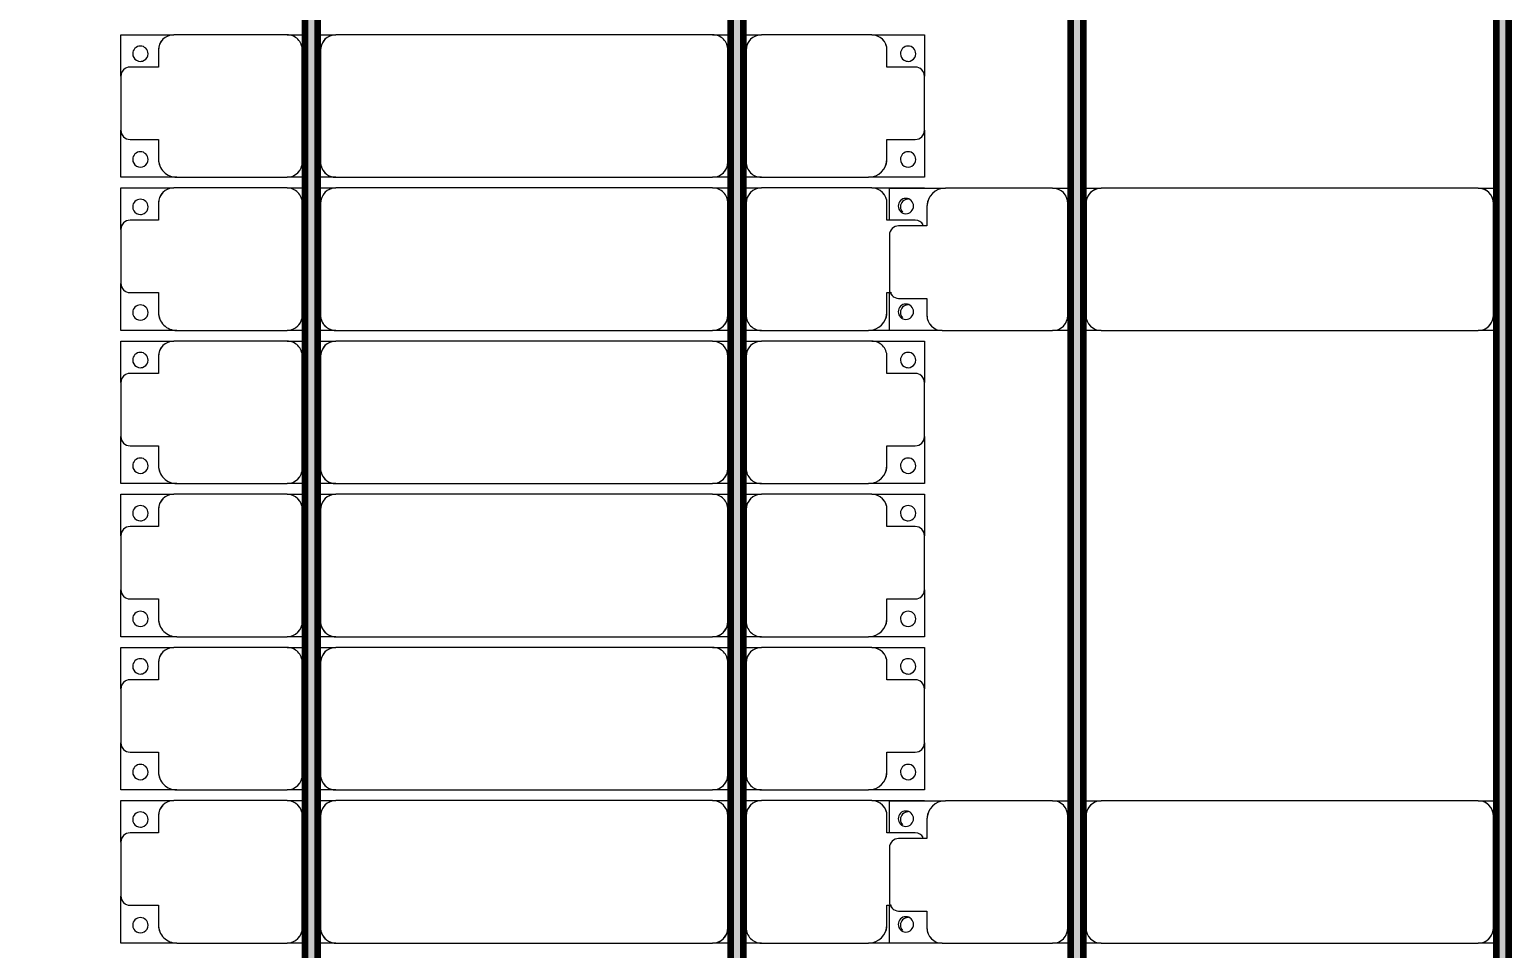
# Model space of a CAD drawing. Header units: millimetres. Extents: x 312848 to 517332, y -142134 to -35114.
# Drawn here: x 324234 to 329045, y -99578 to -96578 of the extents above; entities that cross this region are included whole.
import ezdxf

# ---------------------------------------------------------------- set-up
doc = ezdxf.new("R2010")
doc.units = ezdxf.units.MM
for name, color, linetype, lineweight in [('A-ANNO-DIMS', 211, 'Continuous', 9), ('A-ANNO-DIMS-500', 211, 'Continuous', 9), ('A-GENM', 13, 'Continuous', 9), ('S-BEAM', 12, 'Continuous', 9)]:
    doc.layers.add(name, color=color, linetype=linetype, lineweight=lineweight)
doc.styles.add('Trebuchet MS', font='trebuc.ttf', dxfattribs={"width": 0.8, "height": 1500})
doc.dimstyles.new('Arc_Length_-_3mm_Trebuchet_MS_3', dxfattribs={"dimscale": 304.8, "dimtxt": 1546.42636, "dimasz": 1.64042, "dimexe": 2.46063, "dimexo": 2.46063, "dimgap": 0.492126, "dimtad": 1, "dimdec": 0, "dimrnd": 10, "dimzin": 0, "dimdsep": 46, "dimtxsty": 'Trebuchet MS', "dimblk1": 'OBLIQUE', "dimblk2": 'OBLIQUE', "dimsah": 1, "dimcen": 0.09, "dimdle": 1.64042, "dimazin": 0, "dimtfac": 1, "dimtdec": 4, "dimtix": 1, "dimtmove": 0, "dimatfit": 3, "dimfxl": 1, "dimtvp": 1, "dimtfill": 1, "dimtolj": 1, "dimtzin": 0, "dimarcsym": 2})

# ---------------------------------------------------------------- blocks, each defined once
blk = doc.blocks.new('Dai phao do pin - DẢI PHAO ĐỠ PIN-67477-KHUNG KẾT CẤU BÈ PIN 3')
at = {"layer": 'A-GENM', "color": 7}
for p, q in [((-1312.2, 241.6), (-1129.7, 241.6)), ((-1312.2, 136.9), (-1312.2, 241.6)), ((-779.7, 241.6), (-1129.7, 241.6)), ((-779.7, 241.6), (-720, 241.6)), ((-680, 241.6), (-620.3, 241.6)), ((610.3, 241.6), (-620.3, 241.6)), ((610.3, 241.6), (670, 241.6)), ((-1189.7, 181.6), (-1189.7, 118.2)), ((-729.7, -173.4), (-729.7, 191.6)), ((-670.3, 191.6), (-670.3, -173.4)), ((660.3, -173.4), (660.3, 191.6)), ((-1189.7, 118.2), (-1282.2, 118.2)), ((-1312.2, 88.2), (-1312.2, -88.2)), ((-1312.2, -223.4), (-1312.2, -99.5)), ((-1282.2, -118.2), (-1189.7, -118.2)), ((-1189.7, -118.2), (-1189.7, -173.4)), ((-1139.7, -223.4), (-1312.2, -223.4)), ((-1139.7, -223.4), (-779.7, -223.4)), ((-720, -223.4), (-779.7, -223.4)), ((-620.3, -223.4), (-680, -223.4)), ((-620.3, -223.4), (610.3, -223.4)), ((670, -223.4), (610.3, -223.4))]:
    blk.add_line(p, q, dxfattribs=at)
for centre, radius, start, end in [((-1129.7, 181.6), 60, 90, 180), ((-779.7, 191.6), 50, 360, 90), ((-620.3, 191.6), 50, 90, 180), ((610.3, 191.6), 50, 360, 90), ((610.3, 191.6), 50, 15, 90), ((-1258.6, 183.2), 25, 0, 180), ((-1129.7, 181.6), 60, 150, 180), ((-779.7, 191.6), 50, 360, 45), ((-620.3, 191.6), 50, 105, 180), ((-1258.6, 183.2), 25, 180, 360), ((-1282.2, 88.2), 30, 90, 180), ((-1282.2, -88.2), 30, 180, 270), ((-1282.2, -88.2), 30, 210, 240), ((-1258.6, -161.8), 25, 0, 180), ((-1258.6, -161.8), 25, 180, 0), ((-1139.7, -173.4), 50, 180, 270), ((-1139.7, -173.4), 50, 180, 225), ((-779.7, -173.4), 50, 270, 360), ((-779.7, -173.4), 50, 315, 360), ((-620.3, -173.4), 50, 180, 270), ((-620.3, -173.4), 50, 180, 270), ((610.3, -173.4), 50, 270, 360), ((610.3, -173.4), 50, 285, 360)]:
    blk.add_arc(centre, radius, start, end, dxfattribs=at)
blk = doc.blocks.new('Dầm C52 - Dầm C52-66353-KHUNG KẾT CẤU BÈ PIN 3')
at = {"layer": 'S-BEAM', "lineweight": 140}
blk.add_hatch(color=1, dxfattribs=at).paths.add_polyline_path([(-45616.3, 20), (-45616.3, -20), (45616.3, -20), (45616.3, 20), (-45569, 20)])
at = {"layer": 'S-BEAM', "color": 1, "lineweight": 140}
for p, q in [((-45616.3, 20), (45616.3, 20)), ((45616.3, -20), (-45616.3, -20))]:
    blk.add_line(p, q, dxfattribs=at)
blk = doc.blocks.new('Dầm C52 - Dầm C52-V13-KHUNG KẾT CẤU BÈ PIN 3')
at = {"layer": 'S-BEAM', "lineweight": 140}
blk.add_hatch(color=1, dxfattribs=at).paths.add_polyline_path([(-45616.3, 20), (-45616.3, -20), (45616.3, -20), (45616.3, 20), (-45569, 20)])
at = {"layer": 'S-BEAM', "color": 1, "lineweight": 140}
for p, q in [((-45616.3, 20), (45616.3, 20)), ((45616.3, -20), (-45616.3, -20))]:
    blk.add_line(p, q, dxfattribs=at)
blk = doc.blocks.new('Dải phao đi lại kèm đỡ invester - DẢI PHAO ĐI LẠI-68882-KHUNG KẾT CẤU BÈ PIN 3')
at = {"layer": 'A-GENM', "color": 7}
for p, q in [((33758.4, 1312.2), (33911.8, 1312.2)), ((33758.4, 1129.7), (33758.4, 1312.2)), ((34088.2, 1312.2), (33911.8, 1312.2)), ((34088.2, 1312.2), (34223.4, 1312.2)), ((34223.4, 1312.2), (34223.4, 1139.7)), ((34258.4, 1312.2), (34411.8, 1312.2)), ((34258.4, 1129.7), (34258.4, 1312.2)), ((34588.2, 1312.2), (34411.8, 1312.2)), ((34588.2, 1312.2), (34723.4, 1312.2)), ((34723.4, 1312.2), (34723.4, 1139.7)), ((34758.4, 1312.2), (34911.8, 1312.2)), ((34758.4, 1129.7), (34758.4, 1312.2)), ((35088.2, 1312.2), (34911.8, 1312.2)), ((35088.2, 1312.2), (35223.4, 1312.2)), ((35223.4, 1312.2), (35223.4, 1139.7)), ((35258.4, 1312.2), (35411.8, 1312.2)), ((35258.4, 1129.7), (35258.4, 1312.2)), ((35588.2, 1312.2), (35411.8, 1312.2)), ((35588.2, 1312.2), (35723.4, 1312.2)), ((35723.4, 1312.2), (35723.4, 1139.7)), ((35758.4, 1312.2), (35911.8, 1312.2)), ((35758.4, 1129.7), (35758.4, 1312.2)), ((36088.2, 1312.2), (35911.8, 1312.2)), ((36088.2, 1312.2), (36223.4, 1312.2)), ((36223.4, 1312.2), (36223.4, 1139.7)), ((36258.4, 1312.2), (36411.8, 1312.2)), ((36258.4, 1129.7), (36258.4, 1312.2)), ((36588.2, 1312.2), (36411.8, 1312.2)), ((36588.2, 1312.2), (36723.4, 1312.2)), ((36723.4, 1312.2), (36723.4, 1139.7)), ((33881.8, 1282.2), (33881.8, 1189.7)), ((34118.2, 1189.7), (34118.2, 1282.2)), ((34381.8, 1282.2), (34381.8, 1189.7)), ((34618.2, 1189.7), (34618.2, 1282.2)), ((34881.8, 1282.2), (34881.8, 1189.7)), ((35118.2, 1189.7), (35118.2, 1282.2)), ((35381.8, 1282.2), (35381.8, 1189.7)), ((35618.2, 1189.7), (35618.2, 1282.2)), ((35881.8, 1282.2), (35881.8, 1189.7)), ((36118.2, 1189.7), (36118.2, 1282.2)), ((36381.8, 1282.2), (36381.8, 1189.7)), ((36618.2, 1189.7), (36618.2, 1282.2)), ((33881.8, 1189.7), (33818.4, 1189.7)), ((34173.4, 1189.7), (34118.2, 1189.7)), ((34381.8, 1189.7), (34318.4, 1189.7)), ((34673.4, 1189.7), (34618.2, 1189.7)), ((34881.8, 1189.7), (34818.4, 1189.7)), ((35173.4, 1189.7), (35118.2, 1189.7)), ((35381.8, 1189.7), (35318.4, 1189.7)), ((35673.4, 1189.7), (35618.2, 1189.7)), ((35881.8, 1189.7), (35818.4, 1189.7)), ((36173.4, 1189.7), (36118.2, 1189.7)), ((36381.8, 1189.7), (36318.4, 1189.7)), ((36673.4, 1189.7), (36618.2, 1189.7)), ((33758.4, 1129.7), (33758.4, 769.7)), ((34223.4, 769.7), (34223.4, 1139.7)), ((34258.4, 1129.7), (34258.4, 769.7)), ((34723.4, 769.7), (34723.4, 1139.7)), ((34758.4, 1129.7), (34758.4, 769.7)), ((35223.4, 769.7), (35223.4, 1139.7)), ((35258.4, 1129.7), (35258.4, 769.7)), ((35723.4, 769.7), (35723.4, 1139.7)), ((35758.4, 1129.7), (35758.4, 769.7)), ((36223.4, 769.7), (36223.4, 1139.7)), ((36258.4, 1129.7), (36258.4, 769.7)), ((36723.4, 769.7), (36723.4, 1139.7)), ((33758.4, 710), (33758.4, 769.7)), ((34223.4, 769.7), (34223.4, 710)), ((34258.4, 710), (34258.4, 769.7)), ((34723.4, 769.7), (34723.4, 710)), ((34758.4, 710), (34758.4, 769.7)), ((35223.4, 769.7), (35223.4, 710)), ((35258.4, 710), (35258.4, 769.7)), ((35723.4, 769.7), (35723.4, 710)), ((35758.4, 710), (35758.4, 769.7)), ((36223.4, 769.7), (36223.4, 710)), ((36258.4, 710), (36258.4, 769.7)), ((36723.4, 769.7), (36723.4, 710)), ((33808.4, 719.7), (34173.4, 719.7)), ((34308.4, 719.7), (34673.4, 719.7)), ((34808.4, 719.7), (35173.4, 719.7)), ((35308.4, 719.7), (35673.4, 719.7)), ((35808.4, 719.7), (36173.4, 719.7)), ((36308.4, 719.7), (36673.4, 719.7)), ((33758.4, 610.3), (33758.4, 670)), ((34173.4, 660.3), (33808.4, 660.3)), ((34223.4, 670), (34223.4, 610.3)), ((34258.4, 610.3), (34258.4, 670)), ((34673.4, 660.3), (34308.4, 660.3)), ((34723.4, 670), (34723.4, 610.3)), ((34758.4, 610.3), (34758.4, 670)), ((35173.4, 660.3), (34808.4, 660.3)), ((35223.4, 670), (35223.4, 610.3)), ((35258.4, 610.3), (35258.4, 670)), ((35673.4, 660.3), (35308.4, 660.3)), ((35723.4, 670), (35723.4, 610.3)), ((35758.4, 610.3), (35758.4, 670)), ((36173.4, 660.3), (35808.4, 660.3)), ((36223.4, 670), (36223.4, 610.3)), ((36258.4, 610.3), (36258.4, 670)), ((36673.4, 660.3), (36308.4, 660.3)), ((36723.4, 670), (36723.4, 610.3)), ((33758.4, 610.3), (33758.4, -620.3)), ((34223.4, -620.3), (34223.4, 610.3)), ((34258.4, 610.3), (34258.4, -620.3)), ((34723.4, -620.3), (34723.4, 610.3)), ((34758.4, 610.3), (34758.4, -620.3)), ((35223.4, -620.3), (35223.4, 610.3)), ((35258.4, 610.3), (35258.4, -620.3)), ((35723.4, -620.3), (35723.4, 610.3)), ((35758.4, 610.3), (35758.4, -620.3)), ((36223.4, -620.3), (36223.4, 610.3)), ((36258.4, 610.3), (36258.4, -620.3)), ((36723.4, -620.3), (36723.4, 610.3)), ((33758.4, -680), (33758.4, -620.3)), ((34223.4, -620.3), (34223.4, -680)), ((34258.4, -680), (34258.4, -620.3)), ((34723.4, -620.3), (34723.4, -680)), ((34758.4, -680), (34758.4, -620.3)), ((35223.4, -620.3), (35223.4, -680)), ((35258.4, -680), (35258.4, -620.3)), ((35723.4, -620.3), (35723.4, -680)), ((35758.4, -680), (35758.4, -620.3)), ((36223.4, -620.3), (36223.4, -680)), ((36258.4, -680), (36258.4, -620.3)), ((36723.4, -620.3), (36723.4, -680)), ((33808.4, -670.3), (34173.4, -670.3)), ((34308.4, -670.3), (34673.4, -670.3)), ((34808.4, -670.3), (35173.4, -670.3)), ((35308.4, -670.3), (35673.4, -670.3)), ((35808.4, -670.3), (36173.4, -670.3)), ((36308.4, -670.3), (36673.4, -670.3)), ((33758.4, -779.7), (33758.4, -720)), ((34223.4, -720), (34223.4, -779.7)), ((34258.4, -779.7), (34258.4, -720)), ((34723.4, -720), (34723.4, -779.7)), ((34758.4, -779.7), (34758.4, -720)), ((35223.4, -720), (35223.4, -779.7)), ((35258.4, -779.7), (35258.4, -720)), ((35723.4, -720), (35723.4, -779.7)), ((35758.4, -779.7), (35758.4, -720)), ((36223.4, -720), (36223.4, -779.7)), ((36258.4, -779.7), (36258.4, -720)), ((36723.4, -720), (36723.4, -779.7)), ((34173.4, -729.7), (33808.4, -729.7)), ((34673.4, -729.7), (34308.4, -729.7)), ((35173.4, -729.7), (34808.4, -729.7)), ((35673.4, -729.7), (35308.4, -729.7)), ((36173.4, -729.7), (35808.4, -729.7)), ((36673.4, -729.7), (36308.4, -729.7)), ((33758.4, -779.7), (33758.4, -1129.7)), ((34223.4, -1139.7), (34223.4, -779.7)), ((34258.4, -779.7), (34258.4, -1129.7)), ((34723.4, -1139.7), (34723.4, -779.7)), ((34758.4, -779.7), (34758.4, -1129.7)), ((35223.4, -1139.7), (35223.4, -779.7)), ((35258.4, -779.7), (35258.4, -1129.7)), ((35723.4, -1139.7), (35723.4, -779.7)), ((35758.4, -779.7), (35758.4, -1129.7)), ((36223.4, -1139.7), (36223.4, -779.7)), ((36258.4, -779.7), (36258.4, -1129.7)), ((36723.4, -1139.7), (36723.4, -779.7)), ((33758.4, -1198.7), (33758.4, -1129.7)), ((34223.4, -1139.7), (34223.4, -1312.2)), ((34258.4, -1312.2), (34258.4, -1129.7)), ((34723.4, -1139.7), (34723.4, -1312.2)), ((34758.4, -1312.2), (34758.4, -1129.7)), ((35223.4, -1139.7), (35223.4, -1312.2)), ((35258.4, -1312.2), (35258.4, -1129.7)), ((35723.4, -1139.7), (35723.4, -1312.2)), ((35758.4, -1198.7), (35758.4, -1129.7)), ((36223.4, -1139.7), (36223.4, -1312.2)), ((36258.4, -1312.2), (36258.4, -1129.7)), ((36723.4, -1139.7), (36723.4, -1312.2)), ((33818.4, -1189.7), (33881.8, -1189.7)), ((33881.8, -1189.7), (33881.8, -1204.4)), ((34118.2, -1282.2), (34118.2, -1189.7)), ((34118.2, -1189.7), (34173.4, -1189.7)), ((34318.4, -1189.7), (34381.8, -1189.7)), ((34381.8, -1189.7), (34381.8, -1282.2)), ((34618.2, -1282.2), (34618.2, -1189.7)), ((34618.2, -1189.7), (34673.4, -1189.7)), ((34818.4, -1189.7), (34881.8, -1189.7)), ((34881.8, -1189.7), (34881.8, -1282.2)), ((35118.2, -1282.2), (35118.2, -1189.7)), ((35118.2, -1189.7), (35173.4, -1189.7)), ((35318.4, -1189.7), (35381.8, -1189.7)), ((35381.8, -1189.7), (35381.8, -1282.2)), ((35618.2, -1282.2), (35618.2, -1189.7)), ((35618.2, -1189.7), (35673.4, -1189.7)), ((35818.4, -1189.7), (35881.8, -1189.7)), ((35881.8, -1189.7), (35881.8, -1204.4)), ((36118.2, -1282.2), (36118.2, -1189.7)), ((36118.2, -1189.7), (36173.4, -1189.7)), ((36318.4, -1189.7), (36381.8, -1189.7)), ((36381.8, -1189.7), (36381.8, -1282.2)), ((36618.2, -1282.2), (36618.2, -1189.7)), ((36618.2, -1189.7), (36673.4, -1189.7)), ((34411.8, -1312.2), (34258.4, -1312.2)), ((34411.8, -1312.2), (34588.2, -1312.2)), ((34723.4, -1312.2), (34588.2, -1312.2)), ((34911.8, -1312.2), (34758.4, -1312.2)), ((34911.8, -1312.2), (35088.2, -1312.2)), ((35223.4, -1312.2), (35088.2, -1312.2)), ((35411.8, -1312.2), (35258.4, -1312.2)), ((35411.8, -1312.2), (35588.2, -1312.2)), ((35723.4, -1312.2), (35588.2, -1312.2)), ((36411.8, -1312.2), (36258.4, -1312.2)), ((36411.8, -1312.2), (36588.2, -1312.2)), ((36723.4, -1312.2), (36588.2, -1312.2))]:
    blk.add_line(p, q, dxfattribs=at)
for centre, radius, start, end in [((33911.8, 1282.2), 30, 90, 180), ((33911.8, 1282.2), 30, 90, 150), ((34088.2, 1282.2), 30, 0, 90), ((34088.2, 1282.2), 30, 30, 90), ((34411.8, 1282.2), 30, 90, 180), ((34411.8, 1282.2), 30, 90, 150), ((34588.2, 1282.2), 30, 0, 90), ((34588.2, 1282.2), 30, 30, 90), ((34911.8, 1282.2), 30, 90, 180), ((34911.8, 1282.2), 30, 90, 150), ((35088.2, 1282.2), 30, 360, 90), ((35088.2, 1282.2), 30, 30, 90), ((35411.8, 1282.2), 30, 90, 180), ((35411.8, 1282.2), 30, 90, 150), ((35588.2, 1282.2), 30, 0, 90), ((35588.2, 1282.2), 30, 30, 90), ((35911.8, 1282.2), 30, 90, 180), ((35911.8, 1282.2), 30, 90, 150), ((36088.2, 1282.2), 30, 0, 90), ((36088.2, 1282.2), 30, 30, 90), ((36411.8, 1282.2), 30, 90, 180), ((36411.8, 1282.2), 30, 90, 150), ((36588.2, 1282.2), 30, 0, 90), ((36588.2, 1282.2), 30, 30, 90), ((33816.8, 1248.6), 25, 90, 270), ((33816.8, 1248.6), 25, 270, 90), ((34161.8, 1248.6), 25, 90, 270), ((34161.8, 1248.6), 25, 270, 90), ((34316.8, 1248.6), 25, 90, 270), ((34316.8, 1248.6), 25, 270, 90), ((34661.8, 1248.6), 25, 90, 270), ((34661.8, 1248.6), 25, 270, 90), ((34816.8, 1248.6), 25, 90, 270), ((34816.8, 1248.6), 25, 270, 90), ((35161.8, 1248.6), 25, 90, 270), ((35161.8, 1248.6), 25, 270, 90), ((35316.8, 1248.6), 25, 90, 270), ((35316.8, 1248.6), 25, 270, 90), ((35661.8, 1248.6), 25, 90, 270), ((35661.8, 1248.6), 25, 270, 90), ((35816.8, 1248.6), 25, 90, 270), ((35816.8, 1248.6), 25, 270, 90), ((36161.8, 1248.6), 25, 90, 270), ((36161.8, 1248.6), 25, 270, 90), ((36316.8, 1248.6), 25, 90, 270), ((36316.8, 1248.6), 25, 270, 90), ((36661.8, 1248.6), 25, 90, 270), ((36661.8, 1248.6), 25, 270, 90), ((34161.8, 1248.6), 25, 180, 195), ((34661.8, 1248.6), 25, 180, 195), ((35161.8, 1248.6), 25, 180, 195), ((35661.8, 1248.6), 25, 180, 195), ((36161.8, 1248.6), 25, 180, 195), ((36661.8, 1248.6), 25, 180, 195), ((33818.4, 1129.7), 60, 90, 180), ((33818.4, 1129.7), 60, 90, 120), ((34173.4, 1139.7), 50, 360, 90), ((34173.4, 1139.7), 50, 45, 90), ((34318.4, 1129.7), 60, 90, 180), ((34318.4, 1129.7), 60, 90, 120), ((34673.4, 1139.7), 50, 0, 90), ((34673.4, 1139.7), 50, 45, 90), ((34818.4, 1129.7), 60, 90, 180), ((34818.4, 1129.7), 60, 90, 120), ((35173.4, 1139.7), 50, 0, 90), ((35173.4, 1139.7), 50, 45, 90), ((35318.4, 1129.7), 60, 90, 180), ((35318.4, 1129.7), 60, 90, 120), ((35673.4, 1139.7), 50, 0, 90), ((35673.4, 1139.7), 50, 45, 90), ((35818.4, 1129.7), 60, 90, 180), ((35818.4, 1129.7), 60, 90, 120), ((36173.4, 1139.7), 50, 360, 90), ((36173.4, 1139.7), 50, 45, 90), ((36318.4, 1129.7), 60, 90, 180), ((36318.4, 1129.7), 60, 90, 120), ((36673.4, 1139.7), 50, 0, 90), ((36673.4, 1139.7), 50, 45, 90), ((33808.4, 769.7), 50, 180, 270), ((33808.4, 769.7), 50, 225, 270), ((34173.4, 769.7), 50, 270, 360), ((34173.4, 769.7), 50, 270, 315), ((34308.4, 769.7), 50, 180, 270), ((34308.4, 769.7), 50, 225, 270), ((34673.4, 769.7), 50, 270, 0), ((34673.4, 769.7), 50, 270, 315), ((34808.4, 769.7), 50, 180, 270), ((34808.4, 769.7), 50, 225, 270), ((35173.4, 769.7), 50, 270, 360), ((35173.4, 769.7), 50, 270, 315), ((35308.4, 769.7), 50, 180, 270), ((35308.4, 769.7), 50, 225, 270), ((35673.4, 769.7), 50, 270, 0), ((35673.4, 769.7), 50, 270, 315), ((35808.4, 769.7), 50, 180, 270), ((35808.4, 769.7), 50, 225, 270), ((36173.4, 769.7), 50, 270, 0), ((36173.4, 769.7), 50, 270, 315), ((36308.4, 769.7), 50, 180, 270), ((36308.4, 769.7), 50, 225, 270), ((36673.4, 769.7), 50, 270, 0), ((36673.4, 769.7), 50, 270, 315), ((33808.4, 610.3), 50, 90, 180), ((33808.4, 610.3), 50, 105, 180), ((34173.4, 610.3), 50, 360, 90), ((34173.4, 610.3), 50, 15, 90), ((34308.4, 610.3), 50, 90, 180), ((34308.4, 610.3), 50, 105, 180), ((34673.4, 610.3), 50, 0, 90), ((34673.4, 610.3), 50, 15, 90), ((34808.4, 610.3), 50, 90, 180), ((34808.4, 610.3), 50, 105, 180), ((35173.4, 610.3), 50, 360, 90), ((35173.4, 610.3), 50, 15, 90), ((35308.4, 610.3), 50, 90, 180), ((35308.4, 610.3), 50, 105, 180), ((35673.4, 610.3), 50, 0, 90), ((35673.4, 610.3), 50, 15, 90), ((35808.4, 610.3), 50, 90, 180), ((35808.4, 610.3), 50, 105, 180), ((36173.4, 610.3), 50, 360, 90), ((36173.4, 610.3), 50, 15, 90), ((36308.4, 610.3), 50, 90, 180), ((36308.4, 610.3), 50, 105, 180), ((36673.4, 610.3), 50, 0, 90), ((36673.4, 610.3), 50, 15, 90), ((33808.4, -620.3), 50, 180, 270), ((34173.4, -620.3), 50, 270, 360), ((34173.4, -620.3), 50, 270, 360), ((34308.4, -620.3), 50, 180, 270), ((34673.4, -620.3), 50, 270, 0), ((34673.4, -620.3), 50, 270, 0), ((34808.4, -620.3), 50, 180, 270), ((35173.4, -620.3), 50, 270, 0), ((35173.4, -620.3), 50, 270, 0), ((35308.4, -620.3), 50, 180, 270), ((35673.4, -620.3), 50, 270, 360), ((35673.4, -620.3), 50, 270, 360), ((35808.4, -620.3), 50, 180, 270), ((36173.4, -620.3), 50, 270, 0), ((36173.4, -620.3), 50, 270, 0), ((36308.4, -620.3), 50, 180, 270), ((36673.4, -620.3), 50, 270, 0), ((36673.4, -620.3), 50, 270, 0), ((33808.4, -620.3), 50, 195, 270), ((34308.4, -620.3), 50, 195, 270), ((34808.4, -620.3), 50, 195, 270), ((35308.4, -620.3), 50, 195, 270), ((35808.4, -620.3), 50, 195, 270), ((36308.4, -620.3), 50, 195, 270), ((33808.4, -779.7), 50, 90, 180), ((33808.4, -779.7), 50, 90, 135), ((34173.4, -779.7), 50, 0, 90), ((34173.4, -779.7), 50, 45, 90), ((34308.4, -779.7), 50, 90, 180), ((34308.4, -779.7), 50, 90, 135), ((34673.4, -779.7), 50, 0, 90), ((34673.4, -779.7), 50, 45, 90), ((34808.4, -779.7), 50, 90, 180), ((34808.4, -779.7), 50, 90, 135), ((35173.4, -779.7), 50, 360, 90), ((35173.4, -779.7), 50, 45, 90), ((35308.4, -779.7), 50, 90, 180), ((35308.4, -779.7), 50, 90, 135), ((35673.4, -779.7), 50, 360, 90), ((35673.4, -779.7), 50, 45, 90), ((35808.4, -779.7), 50, 90, 180), ((35808.4, -779.7), 50, 90, 135), ((36173.4, -779.7), 50, 0, 90), ((36173.4, -779.7), 50, 45, 90), ((36308.4, -779.7), 50, 90, 180), ((36308.4, -779.7), 50, 90, 135), ((36673.4, -779.7), 50, 360, 90), ((36673.4, -779.7), 50, 45, 90), ((33818.4, -1129.7), 60, 180, 270), ((34173.4, -1139.7), 50, 270, 360), ((34318.4, -1129.7), 60, 180, 270), ((34673.4, -1139.7), 50, 270, 360), ((34818.4, -1129.7), 60, 180, 270), ((35173.4, -1139.7), 50, 270, 360), ((35318.4, -1129.7), 60, 180, 270), ((35673.4, -1139.7), 50, 270, 0), ((35818.4, -1129.7), 60, 180, 270), ((36173.4, -1139.7), 50, 270, 360), ((36318.4, -1129.7), 60, 180, 270), ((36673.4, -1139.7), 50, 270, 360), ((33818.4, -1129.7), 60, 240, 270), ((34173.4, -1139.7), 50, 270, 315), ((34318.4, -1129.7), 60, 240, 270), ((34673.4, -1139.7), 50, 270, 315), ((34818.4, -1129.7), 60, 240, 270), ((35173.4, -1139.7), 50, 270, 315), ((35318.4, -1129.7), 60, 240, 270), ((35673.4, -1139.7), 50, 270, 315), ((35818.4, -1129.7), 60, 240, 270), ((36173.4, -1139.7), 50, 270, 315), ((36318.4, -1129.7), 60, 240, 270), ((36673.4, -1139.7), 50, 270, 315), ((33816.8, -1258.6), 25, 90, 135), ((33816.8, -1258.6), 25, 360, 90), ((34161.8, -1258.6), 25, 90, 135), ((34161.8, -1258.6), 25, 360, 90), ((34316.8, -1258.6), 25, 90, 270), ((34316.8, -1258.6), 25, 270, 90), ((34661.8, -1258.6), 25, 90, 270), ((34661.8, -1258.6), 25, 270, 90), ((34816.8, -1258.6), 25, 90, 270), ((34816.8, -1258.6), 25, 270, 90), ((35161.8, -1258.6), 25, 90, 270), ((35161.8, -1258.6), 25, 270, 90), ((35316.8, -1258.6), 25, 90, 270), ((35316.8, -1258.6), 25, 270, 90), ((35661.8, -1258.6), 25, 90, 270), ((35661.8, -1258.6), 25, 270, 90), ((35816.8, -1258.6), 25, 90, 135), ((35816.8, -1258.6), 25, 360, 90), ((36161.8, -1258.6), 25, 147.763, 150), ((36161.8, -1258.6), 25, 90, 135), ((36161.8, -1258.6), 25, 0, 90), ((36316.8, -1258.6), 25, 90, 270), ((36316.8, -1258.6), 25, 270, 90), ((36661.8, -1258.6), 25, 90, 270), ((36661.8, -1258.6), 25, 270, 90), ((34088.2, -1282.2), 30, 300, 0), ((34411.8, -1282.2), 30, 180, 270), ((34411.8, -1282.2), 30, 210, 270), ((34588.2, -1282.2), 30, 270, 0), ((34588.2, -1282.2), 30, 270, 330), ((34661.8, -1258.6), 25, 165, 180), ((34911.8, -1282.2), 30, 180, 270), ((34911.8, -1282.2), 30, 210, 270), ((35088.2, -1282.2), 30, 270, 360), ((35088.2, -1282.2), 30, 270, 330), ((35161.8, -1258.6), 25, 165, 180), ((35411.8, -1282.2), 30, 180, 270), ((35411.8, -1282.2), 30, 210, 270), ((35588.2, -1282.2), 30, 270, 0), ((35588.2, -1282.2), 30, 270, 330), ((35661.8, -1258.6), 25, 165, 180), ((36088.2, -1282.2), 30, 300, 360), ((36411.8, -1282.2), 30, 180, 270), ((36411.8, -1282.2), 30, 210, 270), ((36588.2, -1282.2), 30, 270, 360), ((36588.2, -1282.2), 30, 270, 330), ((36661.8, -1258.6), 25, 165, 180)]:
    blk.add_arc(centre, radius, start, end, dxfattribs=at)
blk = doc.blocks.new('be pin 3_rvt-1-KHUNG KẾT CẤU BÈ PIN 3')
at = {"layer": 'A-GENM', "color": 4, "lineweight": 25, "rotation": 90.00000000000026}
blk.add_blockref('Dải phao đi lại kèm đỡ invester - DẢI PHAO ĐI LẠI-68882-KHUNG KẾT CẤU BÈ PIN 3', (325844.7, -133318.6), dxfattribs=at)
at = {"layer": 'A-GENM', "color": 4, "lineweight": 25}
for p in [(328354.7, -97337.3), (328354.7, -99337.3)]:
    blk.add_blockref('Dai phao do pin - DẢI PHAO ĐỠ PIN-67477-KHUNG KẾT CẤU BÈ PIN 3', p, dxfattribs=at)
at = {"layer": 'S-BEAM', "color": 4, "lineweight": 25, "rotation": 89.99999999999962}
for name, p in [('Dầm C52 - Dầm C52-66353-KHUNG KẾT CẤU BÈ PIN 3', (325154.7, -88363.7)), ('Dầm C52 - Dầm C52-V13-KHUNG KẾT CẤU BÈ PIN 3', (326544.7, -88363.7)), ('Dầm C52 - Dầm C52-66353-KHUNG KẾT CẤU BÈ PIN 3', (327654.7, -88363.7)), ('Dầm C52 - Dầm C52-V13-KHUNG KẾT CẤU BÈ PIN 3', (329044.7, -88363.7))]:
    blk.add_blockref(name, p, dxfattribs=at)
blk = doc.blocks.new('DIMBLOCK1-KHUNG KẾT CẤU BÈ PIN 3')
at = {"layer": 'A-ANNO-DIMS-500', "transparency": 16777216}
for p, q in [((315292.2, -133837.3), (315292.2, -42837.3)), ((315292.2, -43337.3), (314542.2, -43337.3)), ((315292.2, -43337.3), (326292.5, -43337.3)), ((315292.2, -133337.3), (314542.2, -133337.3)), ((315292.2, -133337.3), (326292.5, -133337.3))]:
    blk.add_line(p, q, dxfattribs=at)
at = {"layer": 'A-ANNO-DIMS-500', "lineweight": 70, "transparency": 16777216}
for p, q in [((315292.2, -43337.3), (315042.2, -43087.3)), ((315292.2, -43337.3), (315542.2, -43587.3)), ((315292.2, -133337.3), (315042.2, -133087.3)), ((315292.2, -133337.3), (315542.2, -133587.3))]:
    blk.add_line(p, q, dxfattribs=at)
at = {"layer": 'A-ANNO-DIMS-500', "color": 0, "transparency": 16777216, "insert": (313222.8, -90303.1), "char_height": 1500, "width": 4717.911, "attachment_point": 1, "rotation": 90, "line_spacing_factor": 1.048425, "style": 'Trebuchet MS', "bg_fill": 3, "box_fill_scale": 1.25, "bg_fill_color": 256, "bg_fill_true_color": 13158600, "bg_fill_transparency": 0}
blk.add_mtext('90000', dxfattribs=at)
blk = doc.blocks.new('_Oblique')
at = {"color": 0, "linetype": 'ByBlock', "lineweight": -2}
blk.add_line((-0.5, -0.5), (0.5, 0.5), dxfattribs=at)
blk = doc.blocks.new('DIMBLOCK7-KHUNG KẾT CẤU BÈ PIN 3')
at = {"layer": 'A-ANNO-DIMS-500', "lineweight": 70, "transparency": 16777216}
for p, q in [((332121.1, -70337.3), (331871.1, -70087.3)), ((332121.1, -70337.3), (332371.1, -70587.3)), ((332121.1, -133337.3), (331871.1, -133087.3)), ((332121.1, -133337.3), (332371.1, -133587.3))]:
    blk.add_line(p, q, dxfattribs=at)
at = {"layer": 'A-ANNO-DIMS-500', "transparency": 16777216}
for p, q in [((332121.1, -70337.3), (327194.7, -70337.3)), ((332121.1, -133837.3), (332121.1, -70337.3)), ((332121.1, -70337.3), (332871.1, -70337.3)), ((332121.1, -133337.3), (331371.1, -133337.3)), ((332121.1, -133337.3), (332517.5, -133337.3))]:
    blk.add_line(p, q, dxfattribs=at)
at = {"layer": 'A-ANNO-DIMS-500', "color": 0, "transparency": 16777216, "insert": (330051.7, -103803.1), "char_height": 1500, "width": 4717.911, "attachment_point": 1, "rotation": 90, "line_spacing_factor": 1.048425, "style": 'Trebuchet MS', "bg_fill": 3, "box_fill_scale": 1.25, "bg_fill_color": 256, "bg_fill_true_color": 13158600, "bg_fill_transparency": 0}
blk.add_mtext('63000', dxfattribs=at)

msp = doc.modelspace()

# ---------------------------------------------------------------- block references
at = {"lineweight": 5}
msp.add_blockref('be pin 3_rvt-1-KHUNG KẾT CẤU BÈ PIN 3', (0, 0), dxfattribs=at)

# ---------------------------------------------------------------- next in the draw order: dimensions: what is measured, and where the dimension line sits
at = {"layer": 'A-ANNO-DIMS'}
dim = msp.add_linear_dim(base=(315292.2, -43337.3), p1=(327042.5, -133337.3), p2=(327042.5, -43337.3), angle=90, dimstyle='Arc_Length_-_3mm_Trebuchet_MS_3', override={"dimpost": '<>', "dimfxl": 90000}, dxfattribs=at)
dim.commit()
dim.dimension.update_dxf_attribs({"geometry": 'DIMBLOCK1-KHUNG KẾT CẤU BÈ PIN 3', "text_midpoint": (314376.5, -88337.3)})

# ---------------------------------------------------------------- next in the draw order: dimensions: what is measured, and where the dimension line sits
dim = msp.add_linear_dim(base=(332121.1, -70337.3), p1=(331767.5, -133337.3), p2=(326444.7, -70337.3), angle=90, dimstyle='Arc_Length_-_3mm_Trebuchet_MS_3', override={"dimpost": '<>', "dimfxl": 63224.460246}, dxfattribs=at)
dim.commit()
dim.dimension.update_dxf_attribs({"geometry": 'DIMBLOCK7-KHUNG KẾT CẤU BÈ PIN 3', "text_midpoint": (331205.4, -101837.3)})

doc.saveas('drawing.dxf')
